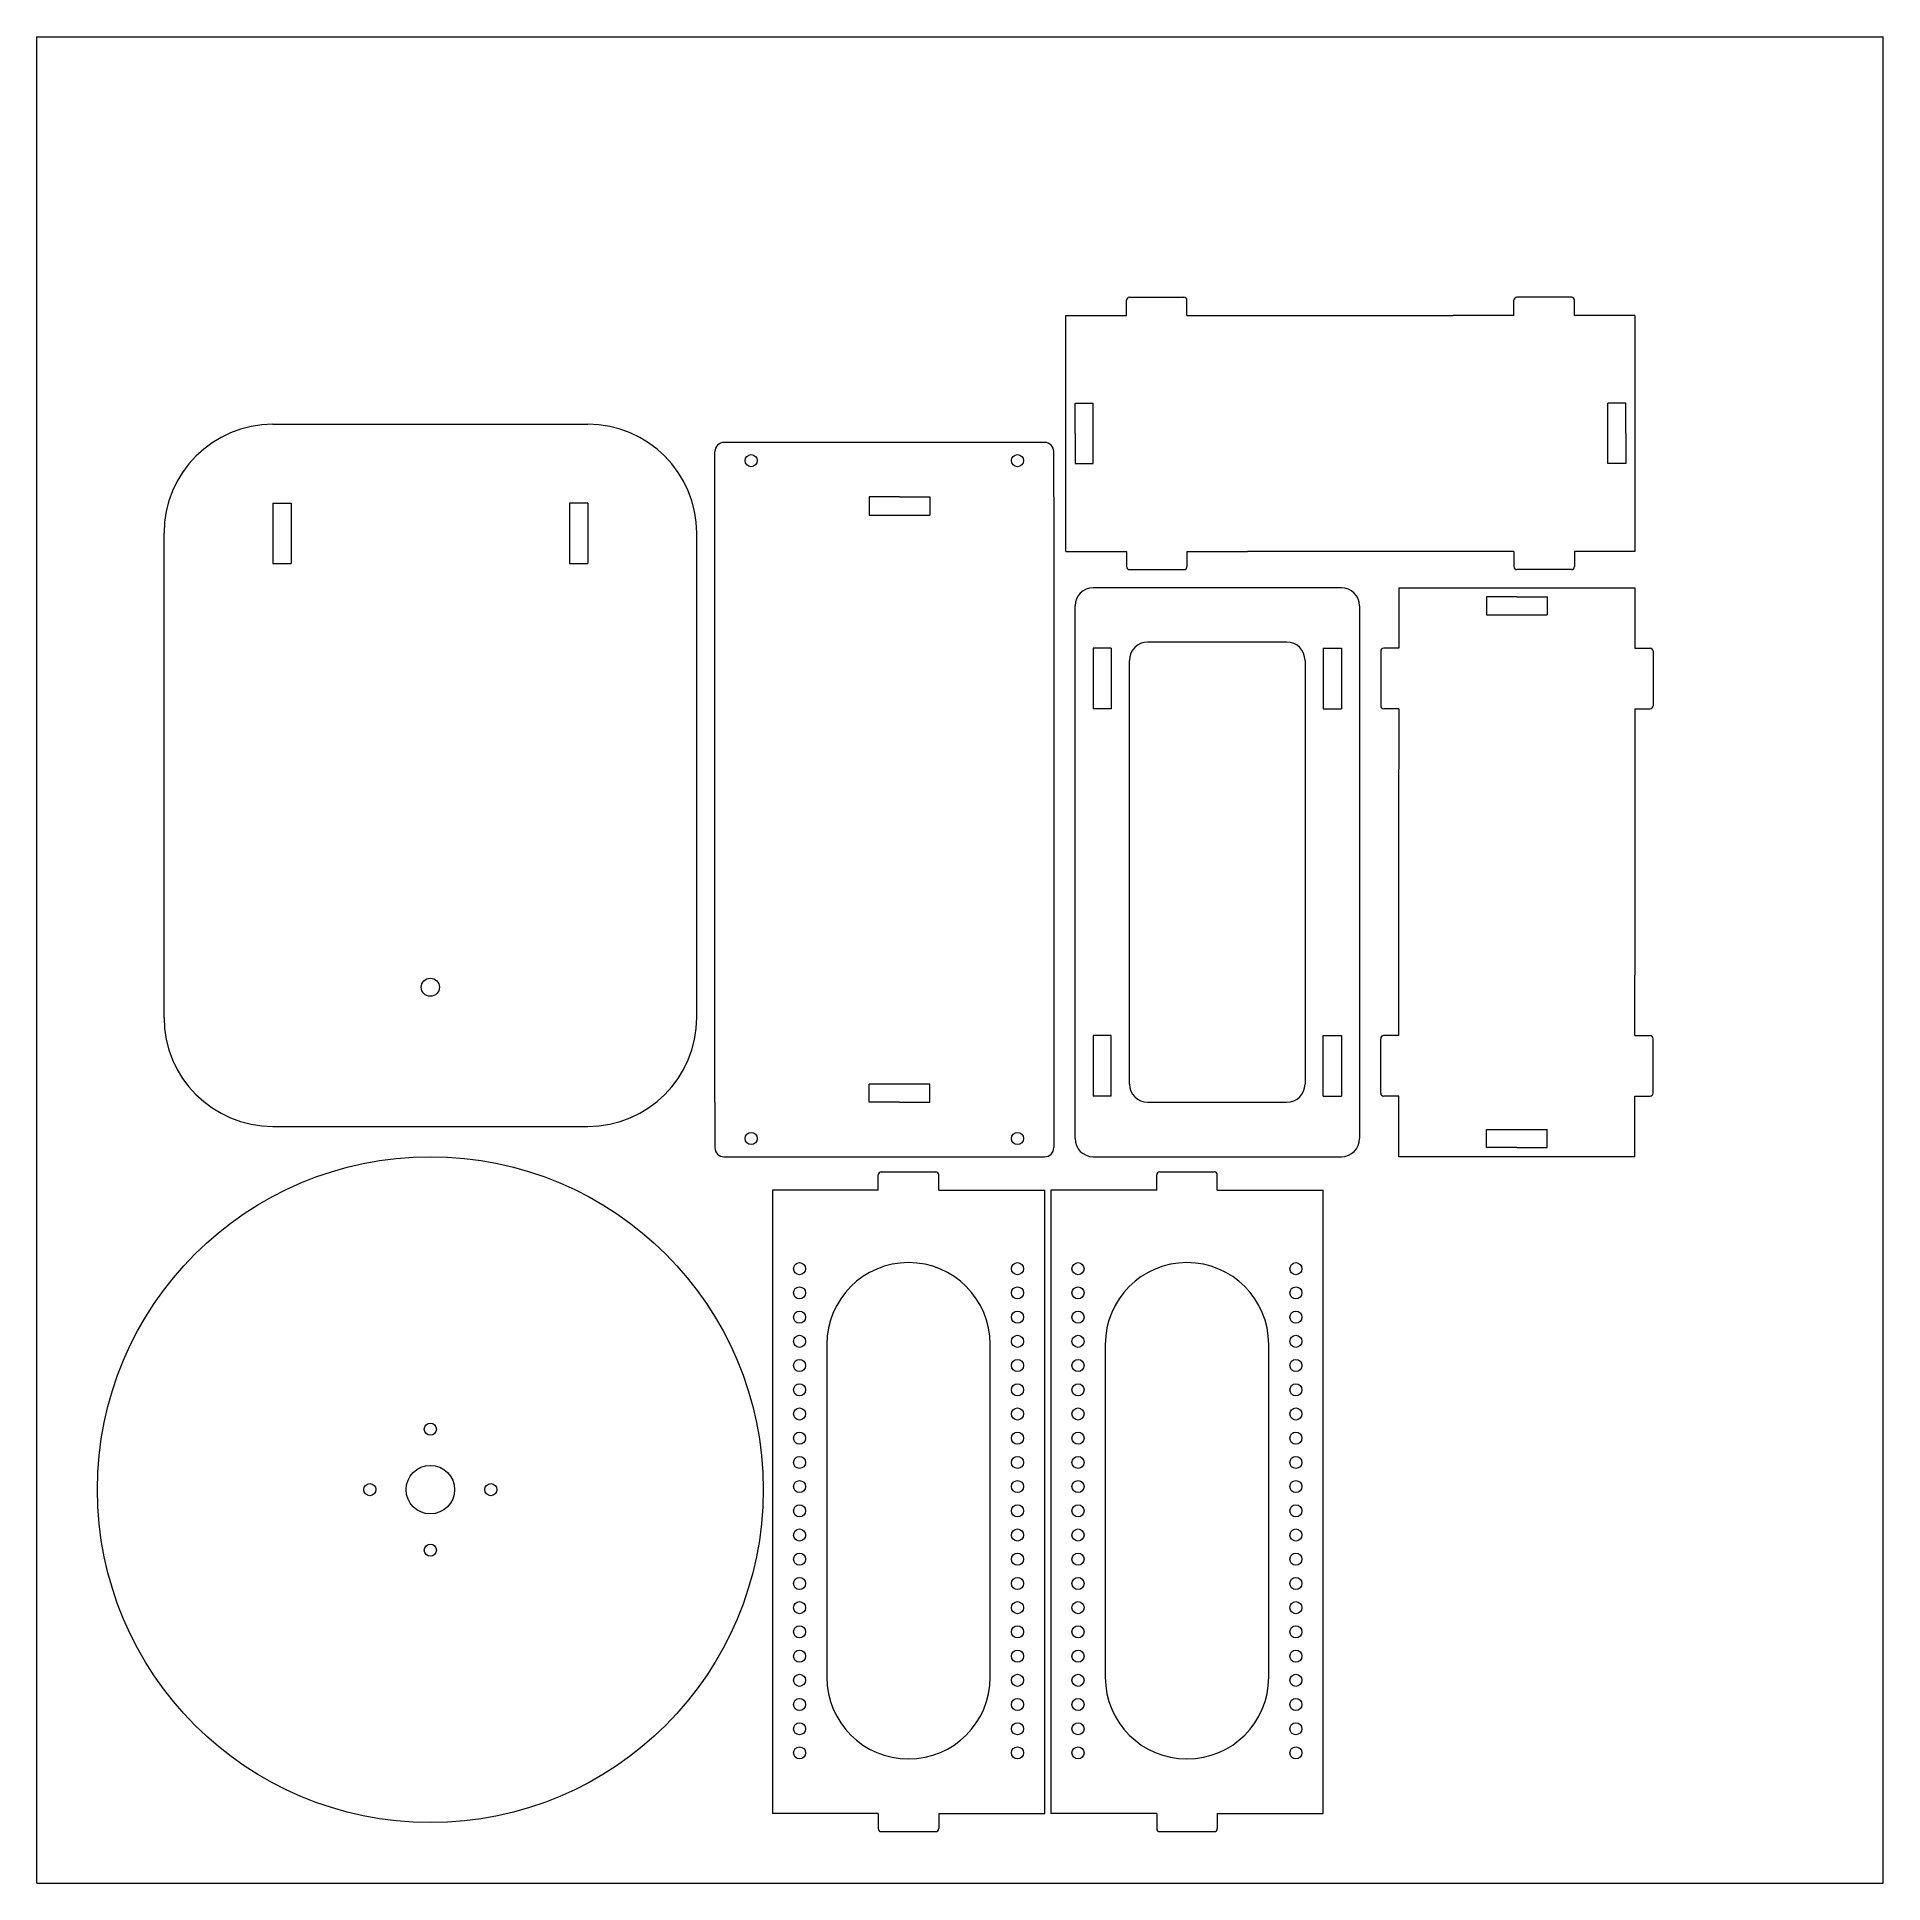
# Model space of a CAD drawing. Header units: millimetres. Extents: x 0 to 610, y 0 to 610.
import ezdxf

# ---------------------------------------------------------------- set-up
doc = ezdxf.new("R2010")
doc.units = ezdxf.units.MM
doc.layers.get('0').update_dxf_attribs({"linetype": 'CONTINUOUS', "lineweight": 0})

msp = doc.modelspace()

# ---------------------------------------------------------------- linework, layer by layer
for p, q in [((0, 0), (0, 610)), ((0, 610), (610, 610)), ((610, 0), (610, 610)), ((360, 518), (360, 523)), ((361, 524), (379, 524)), ((380, 518), (380, 523)), ((488, 518), (488, 523)), ((507, 524), (489, 524)), ((508, 518), (508, 523)), ((340, 518), (360, 518)), ((340, 440), (340, 518)), ((380, 518), (400, 518)), ((400, 518), (468, 518)), ((488, 518), (468, 518)), ((528, 518), (508, 518)), ((528, 518), (528, 440)), ((343, 479), (343, 489)), ((343, 489), (349, 489)), ((349, 469), (349, 489)), ((525, 489), (519, 489)), ((519, 469), (519, 489)), ((525, 479), (525, 489)), ((78, 482), (182, 482)), ((333, 476), (227, 476)), ((343, 479), (343, 469)), ((525, 479), (525, 469)), ((224, 458), (224, 473)), ((336, 458), (336, 473)), ((343, 469), (349, 469)), ((525, 469), (519, 469)), ((224, 258), (224, 458)), ((285, 458), (275, 458)), ((275, 458), (275, 452)), ((285, 458), (295, 458)), ((295, 458), (295, 452)), ((336, 458), (336, 258)), ((78, 456), (84, 456)), ((78, 456), (78, 436)), ((84, 456), (84, 436)), ((182, 456), (176, 456)), ((176, 456), (176, 436)), ((182, 456), (182, 436)), ((275, 452), (295, 452)), ((42, 286), (42, 446)), ((218, 286), (218, 446)), ((340, 440), (360, 440)), ((360, 440), (360, 435)), ((380, 440), (400, 440)), ((380, 440), (380, 435)), ((468, 440), (400, 440)), ((488, 440), (468, 440)), ((488, 440), (488, 435)), ((528, 440), (508, 440)), ((508, 440), (508, 435)), ((78, 436), (84, 436)), ((176, 436), (182, 436)), ((361, 434), (379, 434)), ((507, 434), (489, 434)), ((431, 428), (349, 428)), ((450, 428), (450, 408)), ((450, 428), (528, 428)), ((528, 428), (528, 408)), ((343, 246), (343, 422)), ((437, 422), (437, 246)), ((489, 425), (479, 425)), ((479, 425), (479, 419)), ((489, 425), (499, 425)), ((499, 425), (499, 419)), ((479, 419), (499, 419)), ((355, 408), (349, 408)), ((349, 408), (349, 388)), ((355, 408), (355, 388)), ((425, 408), (425, 388)), ((425, 408), (431, 408)), ((431, 408), (431, 388)), ((444, 407), (444, 389)), ((450, 408), (445, 408)), ((528, 408), (533, 408)), ((534, 407), (534, 389)), ((355, 388), (349, 388)), ((425, 388), (431, 388)), ((450, 388), (445, 388)), ((450, 388), (450, 368)), ((528, 388), (528, 368)), ((528, 388), (533, 388)), ((450, 300), (450, 368)), ((528, 368), (528, 300)), ((450, 280), (450, 300)), ((528, 280), (528, 300)), ((355, 280), (349, 280)), ((349, 280), (349, 260)), ((355, 260), (355, 280)), ((425, 260), (425, 280)), ((425, 280), (431, 280)), ((431, 280), (431, 260)), ((444, 261), (444, 279)), ((450, 280), (445, 280)), ((528, 280), (533, 280)), ((534, 261), (534, 279)), ((275, 258), (275, 264)), ((295, 264), (275, 264)), ((295, 258), (295, 264)), ((224, 258), (224, 243)), ((285, 258), (275, 258)), ((285, 258), (295, 258)), ((336, 258), (336, 243)), ((355, 260), (349, 260)), ((425, 260), (431, 260)), ((450, 260), (445, 260)), ((450, 240), (450, 260)), ((528, 240), (528, 260)), ((528, 260), (533, 260)), ((78, 250), (182, 250)), ((479, 243), (479, 249)), ((479, 249), (499, 249)), ((499, 243), (499, 249)), ((227, 240), (333, 240)), ((349, 240), (431, 240)), ((528, 240), (450, 240)), ((489, 243), (479, 243)), ((489, 243), (499, 243)), ((278, 229), (278, 234)), ((279, 235), (297, 235)), ((298, 229), (298, 234)), ((370, 229), (370, 234)), ((371, 235), (389, 235)), ((390, 229), (390, 234)), ((278, 229), (243, 229)), ((243, 229), (243, 223)), ((298, 229), (333, 229)), ((333, 223), (333, 229)), ((370, 229), (335, 229)), ((335, 229), (335, 223)), ((390, 229), (425, 229)), ((425, 223), (425, 229)), ((243, 223), (243, 23)), ((333, 23), (333, 223)), ((335, 223), (335, 23)), ((425, 23), (425, 223)), ((261, 178), (261, 68)), ((315, 68), (315, 178)), ((353, 178), (353, 68)), ((407, 68), (407, 178)), ((278, 23), (243, 23)), ((278, 23), (278, 18)), ((298, 23), (333, 23)), ((298, 23), (298, 18)), ((370, 23), (335, 23)), ((370, 23), (370, 18)), ((390, 23), (425, 23)), ((390, 23), (390, 18)), ((279, 17), (297, 17)), ((371, 17), (389, 17)), ((0, 0), (610, 0))]:
    msp.add_line(p, q)
at = {"linetype": 'ByBlock'}
for p, q in [((413, 410), (367, 410)), ((361, 264), (361, 404)), ((419, 404), (419, 264)), ((367, 258), (413, 258))]:
    msp.add_line(p, q, dxfattribs=at)
for centre, radius in [((236, 470), 2), ((324, 470), 2), ((130, 296), 3), ((236, 246), 2), ((324, 246), 2), ((130, 130), 110), ((252, 203), 2), ((324, 203), 2), ((344, 203), 2), ((416, 203), 2), ((252, 195), 2), ((324, 195), 2), ((344, 195), 2), ((416, 195), 2), ((252, 187), 2), ((324, 187), 2), ((344, 187), 2), ((416, 187), 2), ((252, 179), 2), ((324, 179), 2), ((344, 179), 2), ((416, 179), 2), ((252, 171), 2), ((324, 171), 2), ((344, 171), 2), ((416, 171), 2), ((252, 163), 2), ((324, 163), 2), ((344, 163), 2), ((416, 163), 2), ((252, 155), 2), ((324, 155), 2), ((344, 155), 2), ((416, 155), 2), ((130, 150), 2), ((252, 147), 2), ((324, 147), 2), ((344, 147), 2), ((416, 147), 2), ((252, 139), 2), ((324, 139), 2), ((344, 139), 2), ((416, 139), 2), ((130, 130), 8), ((110, 130), 2), ((150, 130), 2), ((252, 131), 2), ((324, 131), 2), ((344, 131), 2), ((416, 131), 2), ((252, 123), 2), ((324, 123), 2), ((344, 123), 2), ((416, 123), 2), ((252, 115), 2), ((324, 115), 2), ((344, 115), 2), ((416, 115), 2), ((130, 110), 2), ((252, 107), 2), ((324, 107), 2), ((344, 107), 2), ((416, 107), 2), ((252, 99), 2), ((324, 99), 2), ((344, 99), 2), ((416, 99), 2), ((252, 91), 2), ((324, 91), 2), ((344, 91), 2), ((416, 91), 2), ((252, 83), 2), ((324, 83), 2), ((344, 83), 2), ((416, 83), 2), ((252, 75), 2), ((324, 75), 2), ((344, 75), 2), ((416, 75), 2), ((252, 67), 2), ((324, 67), 2), ((344, 67), 2), ((416, 67), 2), ((252, 59), 2), ((324, 59), 2), ((344, 59), 2), ((416, 59), 2), ((252, 51), 2), ((324, 51), 2), ((344, 51), 2), ((416, 51), 2), ((252, 43), 2), ((324, 43), 2), ((344, 43), 2), ((416, 43), 2)]:
    msp.add_circle(centre, radius)
at = {"color": 7, "linetype": 'CONTINUOUS', "lineweight": 0}
for centre, radius, start, end in [((361, 523), 1, 90, 180), ((379, 523), 1, 360, 90), ((489, 523), 1, 90, 180), ((507, 523), 1, 360, 90), ((227, 473), 3, 90, 180), ((333, 473), 3, 0, 90), ((361, 435), 1, 180, 270), ((379, 435), 1, 270, 360), ((489, 435), 1, 180, 270), ((507, 435), 1, 270, 360), ((349, 422), 6, 90, 180), ((431, 422), 6, 0, 90), ((445, 407), 1, 90, 180), ((533, 407), 1, 360, 90), ((445, 389), 1, 180, 270), ((533, 389), 1, 270, 360), ((445, 279), 1, 90, 180), ((533, 279), 1, 360, 90), ((445, 261), 1, 180, 270), ((533, 261), 1, 270, 360), ((349, 246), 6, 180, 270), ((431, 246), 6, 270, 0), ((227, 243), 3, 180, 270), ((333, 243), 3, 270, 0), ((279, 234), 1, 90, 180), ((297, 234), 1, 0, 90), ((371, 234), 1, 90, 180), ((389, 234), 1, 0, 90), ((288, 178), 27, 0, 180), ((380, 178), 27, 0, 180), ((288, 68), 27, 180, 0), ((380, 68), 27, 180, 0), ((279, 18), 1, 180, 270), ((297, 18), 1, 270, 0), ((371, 18), 1, 180, 270), ((389, 18), 1, 270, 0)]:
    msp.add_arc(centre, radius, start, end, dxfattribs=at)
for centre, start, end in [((78, 446), 90, 180), ((182, 446), 360, 90), ((78, 286), 180, 270), ((182, 286), 270, 360)]:
    msp.add_arc(centre, 36, start, end)
at = {"color": 7, "linetype": 'ByBlock', "lineweight": 0}
for centre, start, end in [((367, 404), 90, 180), ((413, 404), 0, 90), ((367, 264), 180, 270), ((413, 264), 270, 0)]:
    msp.add_arc(centre, 6, start, end, dxfattribs=at)

doc.saveas('drawing.dxf')
